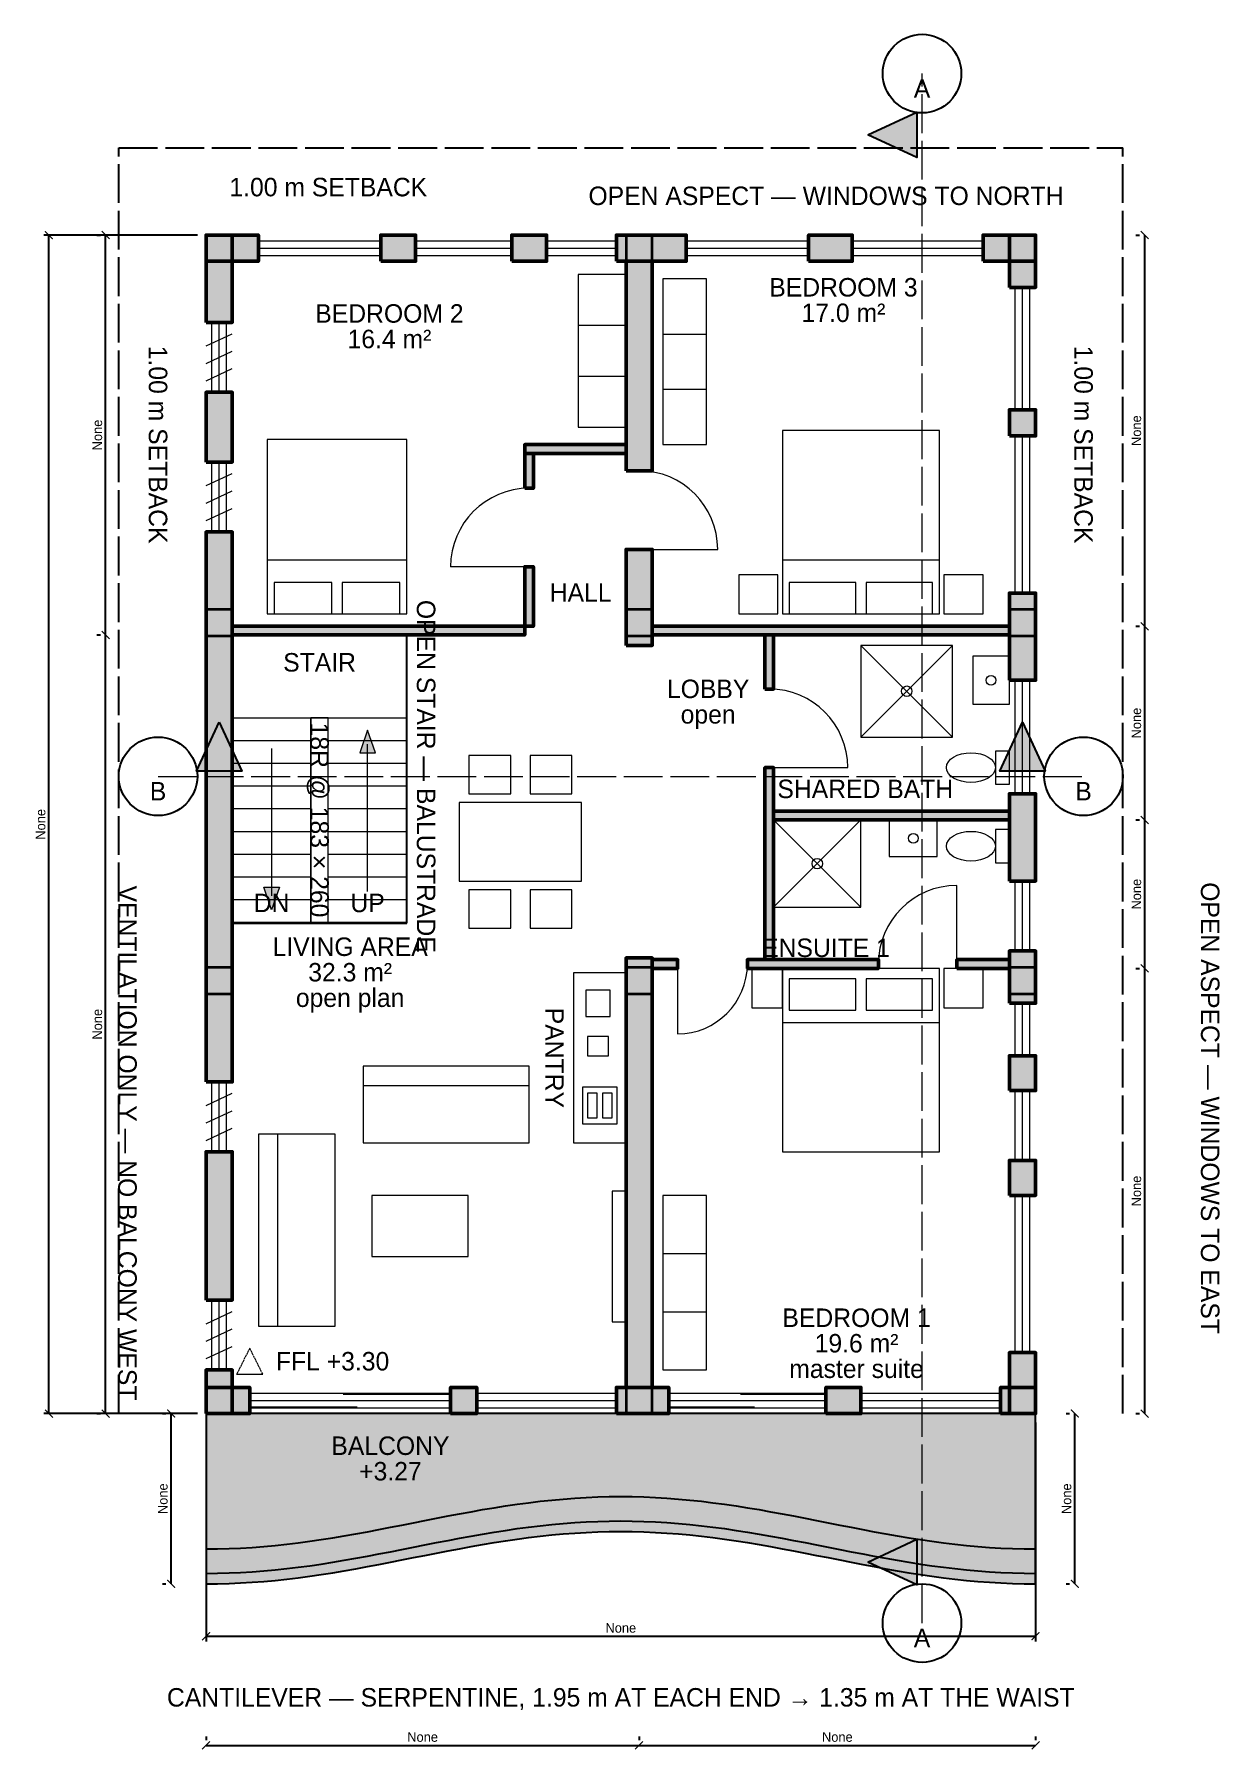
# Model space of a CAD drawing. Header units: millimetres. Extents: x -3851 to 506847, y -6675 to 35120.
# Drawn here: x 70533 to 84109, y -350 to 19300 of the extents above; entities that cross this region are included whole.
import ezdxf
from ezdxf.enums import TextEntityAlignment as Align

# ---------------------------------------------------------------- set-up
doc = ezdxf.new("R2010")
doc.units = ezdxf.units.MM
doc.header["$LTSCALE"] = 20
doc.linetypes.add('DASHDOT', pattern=[3.556, 2.54, -0.508, 0, -0.508])
doc.linetypes.add('DASHED', pattern=[1.524, 1.27, -0.254])
for name, color, linetype, lineweight in [('A-ANNO-DIMS-01', 5, 'CONTINUOUS', 13), ('A-ANNO-PATT-01', 8, 'CONTINUOUS', 9), ('A-ANNO-SYMB-01', 5, 'DASHED', 13), ('A-ANNO-TEXT-01', 7, 'CONTINUOUS', 13), ('A-DOOR-01', 3, 'CONTINUOUS', 18), ('A-EQPM-01', 6, 'CONTINUOUS', 13), ('A-FLOR-01', 7, 'CONTINUOUS', 25), ('A-FLOR-STRS-01', 2, 'CONTINUOUS', 18), ('A-FURN-01', 6, 'CONTINUOUS', 13), ('A-GLAZ-01', 4, 'CONTINUOUS', 18), ('A-WALL-01', 7, 'CONTINUOUS', 50), ('A-WALL-PATT-01', 7, 'CONTINUOUS', 9), ('G-ANNO-BNDY-01', 1, 'DASHDOT', 25), ('S-COLS-01', 7, 'CONTINUOUS', 35)]:
    doc.layers.add(name, color=color, linetype=linetype, lineweight=lineweight)
doc.dimstyles.new('ARCH', dxfattribs={"dimtxt": 2.2, "dimasz": 1.8, "dimexe": 1.2, "dimexo": 2, "dimgap": 0.8, "dimtad": 1, "dimlfac": 0.001, "dimblk": 'ARCHTICK', "dimcen": 2.5, "dimazin": 3, "dimtfac": 1, "dimtmove": 0, "dimatfit": 3})

# ---------------------------------------------------------------- blocks, each defined once
blk = doc.blocks.new('_ARCHTICK')
at = {"color": 0, "linetype": 'BYBLOCK', "const_width": 0.15}
blk.add_lwpolyline([(-0.5, -0.5), (0.5, 0.5)], dxfattribs=at)

msp = doc.modelspace()

# ---------------------------------------------------------------- hatches: boundary and pattern name
at = {"layer": 'A-ANNO-PATT-01'}
for points in [[(80080, 18150), (80640, 18410), (80640, 17890)], [(72650, 11420), (72910, 10860), (72390, 10860)], [(81850, 11420), (82110, 10860), (81590, 10860)], [(74350, 11330), (74260, 11070), (74440, 11070)], [(73250, 9270), (73160, 9530), (73340, 9530)], [(72500, 3500), (72500, 1550), (72631.944, 1551.142), (72763.889, 1554.558), (72895.833, 1560.222), (73027.778, 1568.092), (73159.722, 1578.108), (73291.667, 1590.192), (73423.611, 1604.254), (73555.556, 1620.187), (73687.5, 1637.868), (73819.444, 1657.164), (73951.389, 1677.927), (74083.333, 1700), (74215.278, 1723.215), (74347.222, 1747.394), (74479.167, 1772.354), (74611.111, 1797.906), (74743.056, 1823.853), (74875, 1850), (75006.944, 1876.147), (75138.889, 1902.094), (75270.833, 1927.646), (75402.778, 1952.606), (75534.722, 1976.785), (75666.667, 2000), (75798.611, 2022.073), (75930.556, 2042.836), (76062.5, 2062.132), (76194.444, 2079.813), (76326.389, 2095.746), (76458.333, 2109.808), (76590.278, 2121.892), (76722.222, 2131.908), (76854.167, 2139.778), (76986.111, 2145.442), (77118.056, 2148.858), (77250, 2150), (77381.944, 2148.858), (77513.889, 2145.442), (77645.833, 2139.778), (77777.778, 2131.908), (77909.722, 2121.892), (78041.667, 2109.808), (78173.611, 2095.746), (78305.556, 2079.813), (78437.5, 2062.132), (78569.444, 2042.836), (78701.389, 2022.073), (78833.333, 2000), (78965.278, 1976.785), (79097.222, 1952.606), (79229.167, 1927.646), (79361.111, 1902.094), (79493.056, 1876.147), (79625, 1850), (79756.944, 1823.853), (79888.889, 1797.906), (80020.833, 1772.354), (80152.778, 1747.394), (80284.722, 1723.215), (80416.667, 1700), (80548.611, 1677.927), (80680.556, 1657.164), (80812.5, 1637.868), (80944.444, 1620.187), (81076.389, 1604.254), (81208.333, 1590.192), (81340.278, 1578.108), (81472.222, 1568.092), (81604.167, 1560.222), (81736.111, 1554.558), (81868.056, 1551.142), (82000, 1550), (82000, 3500)], [(80080, 1800), (80640, 2060), (80640, 1540)]]:
    msp.add_hatch(color=7, dxfattribs=at).paths.add_polyline_path(points)
at = {"layer": 'A-WALL-PATT-01'}
for points in [[(72500, 16000), (72800, 16000), (72800, 17000), (72500, 17000)], [(72500, 16700), (73100, 16700), (73100, 17000), (72500, 17000)], [(74500, 16700), (74900, 16700), (74900, 17000), (74500, 17000)], [(76000, 16700), (76400, 16700), (76400, 17000), (76000, 17000)], [(77200, 16700), (78000, 16700), (78000, 17000), (77200, 17000)], [(79400, 16700), (79900, 16700), (79900, 17000), (79400, 17000)], [(81400, 16700), (82000, 16700), (82000, 17000), (81400, 17000)], [(81700, 16400), (82000, 16400), (82000, 17000), (81700, 17000)], [(77310, 14300), (77610, 14300), (77610, 16700), (77310, 16700)], [(72500, 14400), (72800, 14400), (72800, 15200), (72500, 15200)], [(81700, 14700), (82000, 14700), (82000, 15000), (81700, 15000)], [(76150, 14500), (77310, 14500), (77310, 14600), (76150, 14600)], [(76150, 14100), (76250, 14100), (76250, 14500), (76150, 14500)], [(72500, 7300), (72800, 7300), (72800, 13600), (72500, 13600)], [(77310, 12300), (77610, 12300), (77610, 13400), (77310, 13400)], [(76150, 12520), (76250, 12520), (76250, 13200), (76150, 13200)], [(81700, 11900), (82000, 11900), (82000, 12900), (81700, 12900)], [(72800, 12420), (76150, 12420), (76150, 12520), (72800, 12520)], [(77610, 12420), (81700, 12420), (81700, 12520), (77610, 12520)], [(78900, 11800), (79000, 11800), (79000, 12420), (78900, 12420)], [(78900, 8700), (79000, 8700), (79000, 10900), (78900, 10900)], [(81700, 9600), (82000, 9600), (82000, 10600), (81700, 10600)], [(79000, 10300), (81700, 10300), (81700, 10400), (79000, 10400)], [(77310, 3800), (77610, 3800), (77610, 8720), (77310, 8720)], [(77610, 8600), (77900, 8600), (77900, 8700), (77610, 8700)], [(78700, 8600), (80200, 8600), (80200, 8700), (78700, 8700)], [(81100, 8600), (81700, 8600), (81700, 8700), (81100, 8700)], [(81700, 8200), (82000, 8200), (82000, 8800), (81700, 8800)], [(81700, 7200), (82000, 7200), (82000, 7600), (81700, 7600)], [(72500, 4800), (72800, 4800), (72800, 6500), (72500, 6500)], [(81700, 6000), (82000, 6000), (82000, 6400), (81700, 6400)], [(81700, 3500), (82000, 3500), (82000, 4200), (81700, 4200)], [(72500, 3500), (72800, 3500), (72800, 4000), (72500, 4000)], [(72500, 3500), (73000, 3500), (73000, 3800), (72500, 3800)], [(75300, 3500), (75600, 3500), (75600, 3800), (75300, 3800)], [(77200, 3500), (77800, 3500), (77800, 3800), (77200, 3800)], [(79600, 3500), (80000, 3500), (80000, 3800), (79600, 3800)], [(81600, 3500), (82000, 3500), (82000, 3800), (81600, 3800)]]:
    msp.add_hatch(color=7, dxfattribs=at).paths.add_polyline_path(points)

# ---------------------------------------------------------------- linework, layer by layer
at = {"layer": 'A-ANNO-SYMB-01', "linetype": 'DASHED', "ltscale": 17.5}
for p, q in [((80700, 1100), (80700, 18850)), ((71950, 10800), (82550, 10800))]:
    msp.add_line(p, q, dxfattribs=at)
at = {"layer": 'A-ANNO-SYMB-01'}
msp.add_lwpolyline([(73000, 4250), (72850, 3950), (73150, 3950)], close=True, dxfattribs=at)
at = {"layer": 'A-DOOR-01'}
for p, q in [((77310, 14300), (77610, 14300)), ((76150, 14100), (76250, 14100)), ((77310, 13400), (77610, 13400)), ((77460, 13400), (78360, 13400)), ((76200, 13200), (75300, 13200)), ((76150, 13200), (76250, 13200)), ((77310, 12300), (77610, 12300)), ((78900, 11800), (79000, 11800)), ((78900, 10900), (79000, 10900)), ((78950, 10900), (79850, 10900)), ((81100, 8650), (81100, 9550)), ((77310, 8720), (77610, 8720)), ((77900, 8600), (77900, 8700)), ((77900, 8650), (77900, 7850)), ((78700, 8600), (78700, 8700)), ((80200, 8600), (80200, 8700)), ((81100, 8600), (81100, 8700))]:
    msp.add_line(p, q, dxfattribs=at)
for centre, radius, start, end in [((77460, 13400), 900, 0, 90), ((76200, 13200), 900, 90, 180), ((78950, 10900), 900, 0, 90), ((81100, 8650), 900, 90, 180), ((77900, 8650), 800, -90, 0)]:
    msp.add_arc(centre, radius, start, end, dxfattribs=at)
at = {"layer": 'A-EQPM-01'}
for p, q in [((80000, 11250), (81050, 12300)), ((81050, 11250), (80000, 12300)), ((79000, 9300), (80000, 10300)), ((80000, 9300), (79000, 10300))]:
    msp.add_line(p, q, dxfattribs=at)
for points in [[(80000, 11250), (81050, 11250), (81050, 12300), (80000, 12300)], [(81280, 11625), (81700, 11625), (81700, 12175), (81280, 12175)], [(81540, 10710), (81700, 10710), (81700, 11090), (81540, 11090)], [(79000, 9300), (80000, 9300), (80000, 10300), (79000, 10300)], [(80325, 9880), (80875, 9880), (80875, 10300), (80325, 10300)], [(81540, 9810), (81700, 9810), (81700, 10190), (81540, 10190)], [(76810, 6820), (77210, 6820), (77210, 7240), (76810, 7240)], [(76870, 6890), (76980, 6890), (76980, 7170), (76870, 7170)], [(77040, 6890), (77150, 6890), (77150, 7170), (77040, 7170)]]:
    msp.add_lwpolyline(points, close=True, dxfattribs=at)
for centre, radius in [((80525, 11775), 60), ((81490, 11900), 55), ((80600, 10090), 55), ((79500, 9800), 60)]:
    msp.add_circle(centre, radius, dxfattribs=at)
for centre in [(81260, 10900), (81260, 10000)]:
    msp.add_ellipse(centre, major_axis=(280, 0), ratio=0.607142857, dxfattribs=at)
at = {"layer": 'A-FLOR-01'}
for p, q in [((74800, 9120), (74800, 12420)), ((72800, 9120), (74800, 9120))]:
    msp.add_line(p, q, dxfattribs=at)
for points in [[(80080, 18150), (80640, 18410), (80640, 17890)], [(72650, 11420), (72910, 10860), (72390, 10860)], [(81850, 11420), (82110, 10860), (81590, 10860)], [(72500, 3500), (72500, 1550), (72631.944, 1551.142), (72763.889, 1554.558), (72895.833, 1560.222), (73027.778, 1568.092), (73159.722, 1578.108), (73291.667, 1590.192), (73423.611, 1604.254), (73555.556, 1620.187), (73687.5, 1637.868), (73819.444, 1657.164), (73951.389, 1677.927), (74083.333, 1700), (74215.278, 1723.215), (74347.222, 1747.394), (74479.167, 1772.354), (74611.111, 1797.906), (74743.056, 1823.853), (74875, 1850), (75006.944, 1876.147), (75138.889, 1902.094), (75270.833, 1927.646), (75402.778, 1952.606), (75534.722, 1976.785), (75666.667, 2000), (75798.611, 2022.073), (75930.556, 2042.836), (76062.5, 2062.132), (76194.444, 2079.813), (76326.389, 2095.746), (76458.333, 2109.808), (76590.278, 2121.892), (76722.222, 2131.908), (76854.167, 2139.778), (76986.111, 2145.442), (77118.056, 2148.858), (77250, 2150), (77381.944, 2148.858), (77513.889, 2145.442), (77645.833, 2139.778), (77777.778, 2131.908), (77909.722, 2121.892), (78041.667, 2109.808), (78173.611, 2095.746), (78305.556, 2079.813), (78437.5, 2062.132), (78569.444, 2042.836), (78701.389, 2022.073), (78833.333, 2000), (78965.278, 1976.785), (79097.222, 1952.606), (79229.167, 1927.646), (79361.111, 1902.094), (79493.056, 1876.147), (79625, 1850), (79756.944, 1823.853), (79888.889, 1797.906), (80020.833, 1772.354), (80152.778, 1747.394), (80284.722, 1723.215), (80416.667, 1700), (80548.611, 1677.927), (80680.556, 1657.164), (80812.5, 1637.868), (80944.444, 1620.187), (81076.389, 1604.254), (81208.333, 1590.192), (81340.278, 1578.108), (81472.222, 1568.092), (81604.167, 1560.222), (81736.111, 1554.558), (81868.056, 1551.142), (82000, 1550), (82000, 3500)], [(80080, 1800), (80640, 2060), (80640, 1540)]]:
    msp.add_lwpolyline(points, close=True, dxfattribs=at)
at = {"layer": 'A-FLOR-01', "linetype": 'DASHED', "ltscale": 17.5}
msp.add_lwpolyline([(72500, 1950), (72631.944, 1951.142), (72763.889, 1954.558), (72895.833, 1960.222), (73027.778, 1968.092), (73159.722, 1978.108), (73291.667, 1990.192), (73423.611, 2004.254), (73555.556, 2020.187), (73687.5, 2037.868), (73819.444, 2057.164), (73951.389, 2077.927), (74083.333, 2100), (74215.278, 2123.215), (74347.222, 2147.394), (74479.167, 2172.354), (74611.111, 2197.906), (74743.056, 2223.853), (74875, 2250), (75006.944, 2276.147), (75138.889, 2302.094), (75270.833, 2327.646), (75402.778, 2352.606), (75534.722, 2376.785), (75666.667, 2400), (75798.611, 2422.073), (75930.556, 2442.836), (76062.5, 2462.132), (76194.444, 2479.813), (76326.389, 2495.746), (76458.333, 2509.808), (76590.278, 2521.892), (76722.222, 2531.908), (76854.167, 2539.778), (76986.111, 2545.442), (77118.056, 2548.858), (77250, 2550), (77381.944, 2548.858), (77513.889, 2545.442), (77645.833, 2539.778), (77777.778, 2531.908), (77909.722, 2521.892), (78041.667, 2509.808), (78173.611, 2495.746), (78305.556, 2479.813), (78437.5, 2462.132), (78569.444, 2442.836), (78701.389, 2422.073), (78833.333, 2400), (78965.278, 2376.785), (79097.222, 2352.606), (79229.167, 2327.646), (79361.111, 2302.094), (79493.056, 2276.147), (79625, 2250), (79756.944, 2223.853), (79888.889, 2197.906), (80020.833, 2172.354), (80152.778, 2147.394), (80284.722, 2123.215), (80416.667, 2100), (80548.611, 2077.927), (80680.556, 2057.164), (80812.5, 2037.868), (80944.444, 2020.187), (81076.389, 2004.254), (81208.333, 1990.192), (81340.278, 1978.108), (81472.222, 1968.092), (81604.167, 1960.222), (81736.111, 1954.558), (81868.056, 1951.142), (82000, 1950)], dxfattribs=at)
at = {"layer": 'A-FLOR-01'}
for points in [[(72500, 1670), (72631.944, 1671.142), (72763.889, 1674.558), (72895.833, 1680.222), (73027.778, 1688.092), (73159.722, 1698.108), (73291.667, 1710.192), (73423.611, 1724.254), (73555.556, 1740.187), (73687.5, 1757.868), (73819.444, 1777.164), (73951.389, 1797.927), (74083.333, 1820), (74215.278, 1843.215), (74347.222, 1867.394), (74479.167, 1892.354), (74611.111, 1917.906), (74743.056, 1943.853), (74875, 1970), (75006.944, 1996.147), (75138.889, 2022.094), (75270.833, 2047.646), (75402.778, 2072.606), (75534.722, 2096.785), (75666.667, 2120), (75798.611, 2142.073), (75930.556, 2162.836), (76062.5, 2182.132), (76194.444, 2199.813), (76326.389, 2215.746), (76458.333, 2229.808), (76590.278, 2241.892), (76722.222, 2251.908), (76854.167, 2259.778), (76986.111, 2265.442), (77118.056, 2268.858), (77250, 2270), (77381.944, 2268.858), (77513.889, 2265.442), (77645.833, 2259.778), (77777.778, 2251.908), (77909.722, 2241.892), (78041.667, 2229.808), (78173.611, 2215.746), (78305.556, 2199.813), (78437.5, 2182.132), (78569.444, 2162.836), (78701.389, 2142.073), (78833.333, 2120), (78965.278, 2096.785), (79097.222, 2072.606), (79229.167, 2047.646), (79361.111, 2022.094), (79493.056, 1996.147), (79625, 1970), (79756.944, 1943.853), (79888.889, 1917.906), (80020.833, 1892.354), (80152.778, 1867.394), (80284.722, 1843.215), (80416.667, 1820), (80548.611, 1797.927), (80680.556, 1777.164), (80812.5, 1757.868), (80944.444, 1740.187), (81076.389, 1724.254), (81208.333, 1710.192), (81340.278, 1698.108), (81472.222, 1688.092), (81604.167, 1680.222), (81736.111, 1674.558), (81868.056, 1671.142), (82000, 1670)], [(72500, 1550), (72631.944, 1551.142), (72763.889, 1554.558), (72895.833, 1560.222), (73027.778, 1568.092), (73159.722, 1578.108), (73291.667, 1590.192), (73423.611, 1604.254), (73555.556, 1620.187), (73687.5, 1637.868), (73819.444, 1657.164), (73951.389, 1677.927), (74083.333, 1700), (74215.278, 1723.215), (74347.222, 1747.394), (74479.167, 1772.354), (74611.111, 1797.906), (74743.056, 1823.853), (74875, 1850), (75006.944, 1876.147), (75138.889, 1902.094), (75270.833, 1927.646), (75402.778, 1952.606), (75534.722, 1976.785), (75666.667, 2000), (75798.611, 2022.073), (75930.556, 2042.836), (76062.5, 2062.132), (76194.444, 2079.813), (76326.389, 2095.746), (76458.333, 2109.808), (76590.278, 2121.892), (76722.222, 2131.908), (76854.167, 2139.778), (76986.111, 2145.442), (77118.056, 2148.858), (77250, 2150), (77381.944, 2148.858), (77513.889, 2145.442), (77645.833, 2139.778), (77777.778, 2131.908), (77909.722, 2121.892), (78041.667, 2109.808), (78173.611, 2095.746), (78305.556, 2079.813), (78437.5, 2062.132), (78569.444, 2042.836), (78701.389, 2022.073), (78833.333, 2000), (78965.278, 1976.785), (79097.222, 1952.606), (79229.167, 1927.646), (79361.111, 1902.094), (79493.056, 1876.147), (79625, 1850), (79756.944, 1823.853), (79888.889, 1797.906), (80020.833, 1772.354), (80152.778, 1747.394), (80284.722, 1723.215), (80416.667, 1700), (80548.611, 1677.927), (80680.556, 1657.164), (80812.5, 1637.868), (80944.444, 1620.187), (81076.389, 1604.254), (81208.333, 1590.192), (81340.278, 1578.108), (81472.222, 1568.092), (81604.167, 1560.222), (81736.111, 1554.558), (81868.056, 1551.142), (82000, 1550)]]:
    msp.add_lwpolyline(points, dxfattribs=at)
for centre in [(80700, 18850), (71950, 10800), (82550, 10800), (80700, 1100)]:
    msp.add_circle(centre, 450, dxfattribs=at)
at = {"layer": 'A-FLOR-STRS-01'}
for p, q in [((72800, 11470), (74800, 11470)), ((72800, 11470), (73700, 11470)), ((73700, 9130), (73700, 11470)), ((73900, 11470), (74800, 11470)), ((73900, 9130), (73900, 11470)), ((72800, 11210), (73700, 11210)), ((73900, 11210), (74800, 11210)), ((73250, 11120), (73250, 9430)), ((74350, 9480), (74350, 11170)), ((72800, 10950), (73700, 10950)), ((73900, 10950), (74800, 10950)), ((72800, 10690), (73700, 10690)), ((73900, 10690), (74800, 10690)), ((72800, 10430), (73700, 10430)), ((73900, 10430), (74800, 10430)), ((72800, 10170), (73700, 10170)), ((73900, 10170), (74800, 10170)), ((72800, 9910), (73700, 9910)), ((73900, 9910), (74800, 9910)), ((72800, 9650), (73700, 9650)), ((73900, 9650), (74800, 9650)), ((72800, 9390), (73700, 9390)), ((73900, 9390), (74800, 9390)), ((72800, 9130), (73700, 9130)), ((73900, 9130), (74800, 9130))]:
    msp.add_line(p, q, dxfattribs=at)
for points in [[(73700, 9130), (73900, 9130), (73900, 11470), (73700, 11470)], [(74350, 11330), (74260, 11070), (74440, 11070)], [(73250, 9270), (73160, 9530), (73340, 9530)]]:
    msp.add_lwpolyline(points, close=True, dxfattribs=at)
at = {"layer": 'A-FURN-01'}
for p, q in [((76760, 15966.667), (77310, 15966.667)), ((77730, 15866.667), (78230, 15866.667)), ((76760, 15383.333), (77310, 15383.333)), ((77730, 15233.333), (78230, 15233.333)), ((73200, 13280), (74800, 13280)), ((79100, 13280), (80900, 13280)), ((79100, 7980), (80900, 7980)), ((77730, 5333.333), (78230, 5333.333)), ((77730, 4666.667), (78230, 4666.667)), ((72500, 1550), (72500, 3500)), ((82000, 1550), (82000, 3500))]:
    msp.add_line(p, q, dxfattribs=at)
for points in [[(76760, 14800), (77310, 14800), (77310, 16550), (76760, 16550)], [(77730, 14600), (78230, 14600), (78230, 16500), (77730, 16500)], [(79100, 12660), (80900, 12660), (80900, 14760), (79100, 14760)], [(73200, 12660), (74800, 12660), (74800, 14660), (73200, 14660)], [(73280, 12660), (73940, 12660), (73940, 13020), (73280, 13020)], [(74060, 12660), (74720, 12660), (74720, 13020), (74060, 13020)], [(78600, 12660), (79050, 12660), (79050, 13110), (78600, 13110)], [(79180, 12660), (79940, 12660), (79940, 13020), (79180, 13020)], [(80060, 12660), (80820, 12660), (80820, 13020), (80060, 13020)], [(80950, 12660), (81400, 12660), (81400, 13110), (80950, 13110)], [(75510, 10600), (75990, 10600), (75990, 11040), (75510, 11040)], [(76210, 10600), (76690, 10600), (76690, 11040), (76210, 11040)], [(75400, 9600), (76800, 9600), (76800, 10500), (75400, 10500)], [(75510, 9060), (75990, 9060), (75990, 9500), (75510, 9500)], [(76210, 9060), (76690, 9060), (76690, 9500), (76210, 9500)], [(76710, 6600), (77310, 6600), (77310, 8550), (76710, 8550)], [(78750, 8150), (79100, 8150), (79100, 8600), (78750, 8600)], [(79100, 6500), (80900, 6500), (80900, 8600), (79100, 8600)], [(79180, 8120), (79940, 8120), (79940, 8480), (79180, 8480)], [(80060, 8120), (80820, 8120), (80820, 8480), (80060, 8480)], [(80950, 8150), (81400, 8150), (81400, 8600), (80950, 8600)], [(76850, 8050), (77130, 8050), (77130, 8350), (76850, 8350)], [(76870, 7600), (77110, 7600), (77110, 7820), (76870, 7820)], [(74300, 6600), (76200, 6600), (76200, 7480), (74300, 7480)], [(74300, 7260), (76200, 7260), (76200, 7480), (74300, 7480)], [(73100, 4500), (73980, 4500), (73980, 6700), (73100, 6700)], [(73100, 4500), (73320, 4500), (73320, 6700), (73100, 6700)], [(74400, 5300), (75500, 5300), (75500, 6000), (74400, 6000)], [(77150, 4550), (77310, 4550), (77310, 6050), (77150, 6050)], [(77730, 4000), (78230, 4000), (78230, 6000), (77730, 6000)]]:
    msp.add_lwpolyline(points, close=True, dxfattribs=at)
at = {"layer": 'A-GLAZ-01'}
for p, q in [((73100, 16700), (73100, 17000)), ((73100, 16934), (74500, 16934)), ((74500, 16700), (74500, 17000)), ((74900, 16700), (74900, 17000)), ((74900, 16934), (76000, 16934)), ((76000, 16700), (76000, 17000)), ((76400, 16700), (76400, 17000)), ((76400, 16934), (77200, 16934)), ((77200, 16700), (77200, 17000)), ((78000, 16700), (78000, 17000)), ((78000, 16934), (79400, 16934)), ((79400, 16700), (79400, 17000)), ((79900, 16700), (79900, 17000)), ((79900, 16934), (81400, 16934)), ((81400, 16700), (81400, 17000)), ((73100, 16850), (74500, 16850)), ((73100, 16766), (74500, 16766)), ((74900, 16850), (76000, 16850)), ((74900, 16766), (76000, 16766)), ((76400, 16850), (77200, 16850)), ((76400, 16766), (77200, 16766)), ((78000, 16850), (79400, 16850)), ((78000, 16766), (79400, 16766)), ((79900, 16850), (81400, 16850)), ((79900, 16766), (81400, 16766)), ((81700, 16400), (82000, 16400)), ((81766, 15000), (81766, 16400)), ((81850, 15000), (81850, 16400)), ((81934, 15000), (81934, 16400)), ((72500, 16000), (72800, 16000)), ((72566, 15200), (72566, 16000)), ((72650, 15200), (72650, 16000)), ((72734, 15200), (72734, 16000)), ((72500, 15730), (72800, 15870)), ((72500, 15530), (72800, 15670)), ((72500, 15330), (72800, 15470)), ((72500, 15200), (72800, 15200)), ((81700, 15000), (82000, 15000)), ((81700, 14700), (82000, 14700)), ((81766, 12900), (81766, 14700)), ((81850, 12900), (81850, 14700)), ((81934, 12900), (81934, 14700)), ((72500, 14400), (72800, 14400)), ((72566, 13600), (72566, 14400)), ((72650, 13600), (72650, 14400)), ((72734, 13600), (72734, 14400)), ((72500, 14130), (72800, 14270)), ((72500, 13930), (72800, 14070)), ((72500, 13730), (72800, 13870)), ((72500, 13600), (72800, 13600)), ((81700, 12900), (82000, 12900)), ((81700, 11900), (82000, 11900)), ((81766, 10600), (81766, 11900)), ((81850, 10600), (81850, 11900)), ((81934, 10600), (81934, 11900)), ((81700, 10600), (82000, 10600)), ((81700, 9600), (82000, 9600)), ((81766, 8800), (81766, 9600)), ((81850, 8800), (81850, 9600)), ((81934, 8800), (81934, 9600)), ((81700, 8800), (82000, 8800)), ((81700, 8200), (82000, 8200)), ((81766, 7600), (81766, 8200)), ((81850, 7600), (81850, 8200)), ((81934, 7600), (81934, 8200)), ((81700, 7600), (82000, 7600)), ((72500, 7300), (72800, 7300)), ((72566, 6500), (72566, 7300)), ((72650, 6500), (72650, 7300)), ((72734, 6500), (72734, 7300)), ((72500, 7030), (72800, 7170)), ((81700, 7200), (82000, 7200)), ((81766, 6400), (81766, 7200)), ((81850, 6400), (81850, 7200)), ((81934, 6400), (81934, 7200)), ((72500, 6830), (72800, 6970)), ((72500, 6630), (72800, 6770)), ((72500, 6500), (72800, 6500)), ((81700, 6400), (82000, 6400)), ((81700, 6000), (82000, 6000)), ((81766, 4200), (81766, 6000)), ((81850, 4200), (81850, 6000)), ((81934, 4200), (81934, 6000)), ((72500, 4800), (72800, 4800)), ((72566, 4000), (72566, 4800)), ((72650, 4000), (72650, 4800)), ((72734, 4000), (72734, 4800)), ((72500, 4530), (72800, 4670)), ((72500, 4330), (72800, 4470)), ((72500, 4130), (72800, 4270)), ((81700, 4200), (82000, 4200)), ((72500, 4000), (72800, 4000)), ((73000, 3500), (73000, 3800)), ((73000, 3734), (75300, 3734)), ((75300, 3500), (75300, 3800)), ((75600, 3500), (75600, 3800)), ((75600, 3734), (77200, 3734)), ((77200, 3500), (77200, 3800)), ((77800, 3500), (77800, 3800)), ((77800, 3734), (79600, 3734)), ((79600, 3500), (79600, 3800)), ((80000, 3500), (80000, 3800)), ((80000, 3734), (81600, 3734)), ((81600, 3500), (81600, 3800)), ((73000, 3650), (75300, 3650)), ((73000, 3578), (74230, 3578)), ((73000, 3566), (75300, 3566)), ((74070, 3722), (75300, 3722)), ((75600, 3650), (77200, 3650)), ((75600, 3566), (77200, 3566)), ((77800, 3650), (79600, 3650)), ((77800, 3578), (78780, 3578)), ((77800, 3566), (79600, 3566)), ((78620, 3722), (79600, 3722)), ((80000, 3650), (81600, 3650)), ((80000, 3566), (81600, 3566))]:
    msp.add_line(p, q, dxfattribs=at)
at = {"layer": 'A-WALL-01'}
for points in [[(72500, 16000), (72800, 16000), (72800, 17000), (72500, 17000)], [(72500, 16700), (73100, 16700), (73100, 17000), (72500, 17000)], [(74500, 16700), (74900, 16700), (74900, 17000), (74500, 17000)], [(76000, 16700), (76400, 16700), (76400, 17000), (76000, 17000)], [(77200, 16700), (78000, 16700), (78000, 17000), (77200, 17000)], [(79400, 16700), (79900, 16700), (79900, 17000), (79400, 17000)], [(81400, 16700), (82000, 16700), (82000, 17000), (81400, 17000)], [(81700, 16400), (82000, 16400), (82000, 17000), (81700, 17000)], [(77310, 14300), (77610, 14300), (77610, 16700), (77310, 16700)], [(72500, 14400), (72800, 14400), (72800, 15200), (72500, 15200)], [(81700, 14700), (82000, 14700), (82000, 15000), (81700, 15000)], [(76150, 14500), (77310, 14500), (77310, 14600), (76150, 14600)], [(76150, 14100), (76250, 14100), (76250, 14500), (76150, 14500)], [(72500, 7300), (72800, 7300), (72800, 13600), (72500, 13600)], [(77310, 12300), (77610, 12300), (77610, 13400), (77310, 13400)], [(76150, 12520), (76250, 12520), (76250, 13200), (76150, 13200)], [(81700, 11900), (82000, 11900), (82000, 12900), (81700, 12900)], [(72800, 12420), (76150, 12420), (76150, 12520), (72800, 12520)], [(77610, 12420), (81700, 12420), (81700, 12520), (77610, 12520)], [(78900, 11800), (79000, 11800), (79000, 12420), (78900, 12420)], [(78900, 8700), (79000, 8700), (79000, 10900), (78900, 10900)], [(81700, 9600), (82000, 9600), (82000, 10600), (81700, 10600)], [(79000, 10300), (81700, 10300), (81700, 10400), (79000, 10400)], [(77310, 3800), (77610, 3800), (77610, 8720), (77310, 8720)], [(77610, 8600), (77900, 8600), (77900, 8700), (77610, 8700)], [(78700, 8600), (80200, 8600), (80200, 8700), (78700, 8700)], [(81100, 8600), (81700, 8600), (81700, 8700), (81100, 8700)], [(81700, 8200), (82000, 8200), (82000, 8800), (81700, 8800)], [(81700, 7200), (82000, 7200), (82000, 7600), (81700, 7600)], [(72500, 4800), (72800, 4800), (72800, 6500), (72500, 6500)], [(81700, 6000), (82000, 6000), (82000, 6400), (81700, 6400)], [(81700, 3500), (82000, 3500), (82000, 4200), (81700, 4200)], [(72500, 3500), (72800, 3500), (72800, 4000), (72500, 4000)], [(72500, 3500), (73000, 3500), (73000, 3800), (72500, 3800)], [(75300, 3500), (75600, 3500), (75600, 3800), (75300, 3800)], [(77200, 3500), (77800, 3500), (77800, 3800), (77200, 3800)], [(79600, 3500), (80000, 3500), (80000, 3800), (79600, 3800)], [(81600, 3500), (82000, 3500), (82000, 3800), (81600, 3800)]]:
    msp.add_lwpolyline(points, close=True, dxfattribs=at)
at = {"layer": 'G-ANNO-BNDY-01', "linetype": 'DASHED', "ltscale": 17.5}
for p, q in [((71500, 3500), (71500, 18000)), ((71500, 18000), (83000, 18000)), ((83000, 3500), (83000, 18000))]:
    msp.add_line(p, q, dxfattribs=at)
at = {"layer": 'S-COLS-01'}
for points in [[(72500, 16700), (72800, 16700), (72800, 17000), (72500, 17000)], [(77310, 16700), (77610, 16700), (77610, 17000), (77310, 17000)], [(81700, 16700), (82000, 16700), (82000, 17000), (81700, 17000)], [(72500, 12410), (72800, 12410), (72800, 12710), (72500, 12710)], [(77310, 12410), (77610, 12410), (77610, 12710), (77310, 12710)], [(81700, 12410), (82000, 12410), (82000, 12710), (81700, 12710)], [(72500, 8310), (72800, 8310), (72800, 8610), (72500, 8610)], [(77310, 8310), (77610, 8310), (77610, 8610), (77310, 8610)], [(81700, 8310), (82000, 8310), (82000, 8610), (81700, 8610)], [(72500, 3500), (72800, 3500), (72800, 3800), (72500, 3800)], [(77310, 3500), (77610, 3500), (77610, 3800), (77310, 3800)], [(81700, 3500), (82000, 3500), (82000, 3800), (81700, 3800)]]:
    msp.add_lwpolyline(points, close=True, dxfattribs=at)

# ---------------------------------------------------------------- texts
at = {"layer": 'A-ANNO-TEXT-01'}
for s, height, p in [('A', 211.667, (80700, 18680)), ('1.00 m SETBACK', 211.66667, (73900, 17550)), ('OPEN ASPECT — WINDOWS TO NORTH', 211.66667, (79600, 17450)), ('BEDROOM 3', 211.6667, (79800, 16402.235)), ('BEDROOM 2', 211.6667, (74600, 16102.235)), ('17.0 m²', 211.6667, (79800, 16110.135)), ('16.4 m²', 211.6667, (74600, 15810.135)), ('HALL', 211.6667, (76790, 12906.185)), ('STAIR', 211.6667, (73800, 12106.185)), ('LOBBY', 211.6667, (78250, 11802.235)), ('open', 211.6667, (78250, 11510.135)), ('B', 211.667, (71950, 10630)), ('SHARED BATH', 211.66667, (80050, 10656.185)), ('B', 211.667, (82550, 10630)), ('LIVING AREA', 211.66667, (74150, 8848.285)), ('ENSUITE 1', 211.6667, (79600, 8836.185)), ('32.3 m²', 211.6667, (74150, 8556.185)), ('open plan', 211.6667, (74150, 8264.085)), ('BEDROOM 1', 211.6667, (79950, 4598.285)), ('19.6 m²', 211.6667, (79950, 4306.185)), ('master suite', 211.66667, (79950, 4014.085)), ('BALCONY', 211.6667, (74611.111, 3132.235)), ('+3.27', 211.6667, (74611.111, 2840.135)), ('A', 211.667, (80700, 930)), ('CANTILEVER — SERPENTINE, 1.95 m AT EACH END → 1.35 m AT THE WAIST', 211.66667, (77250, 250))]:
    msp.add_text(s, height=height, dxfattribs=at).set_placement(p, align=Align.MIDDLE_CENTER)
for s, height, p in [('1.00 m SETBACK', 211.66667, (71950, 14600)), ('1.00 m SETBACK', 211.66667, (82550, 14600)), ('OPEN STAIR — BALUSTRADE', 211.66667, (75020, 10800)), ('VENTILATION ONLY — NO BALCONY WEST', 211.66667, (71600, 6600)), ('OPEN ASPECT — WINDOWS TO EAST', 211.66667, (84000, 7000)), ('PANTRY', 211.6667, (76490, 7575))]:
    msp.add_text(s, height=height, rotation=-90, dxfattribs=at).set_placement(p, align=Align.MIDDLE_CENTER)
msp.add_text('FFL +3.30', height=211.6667, dxfattribs=at).set_placement((73300, 4100), align=Align.MIDDLE_LEFT)
at = {"layer": 'A-FLOR-STRS-01'}
msp.add_text('18R @ 183 × 260', height=211.66667, rotation=-90, dxfattribs=at).set_placement((73800, 10300), align=Align.MIDDLE_CENTER)
for s, p in [('DN', (73250, 9350)), ('UP', (74350, 9350))]:
    msp.add_text(s, height=211.6667, dxfattribs=at).set_placement(p, align=Align.MIDDLE_CENTER)

# ---------------------------------------------------------------- dimensions: what is measured, and where the dimension line sits
at = {"layer": 'A-ANNO-DIMS-01'}
for base, p1, p2 in [((70700, 3500), (72500, 3500), (72500, 17000)), ((71350, 12420), (71350, 12420), (71350, 17000)), ((83250, 12520), (83250, 12520), (83250, 17000)), ((71350, 3500), (71350, 3500), (71350, 12420)), ((83250, 10300), (83250, 10300), (83250, 12520)), ((83250, 8600), (83250, 8600), (83250, 10300)), ((83250, 3500), (83250, 3500), (83250, 8600)), ((72100, 1550), (72100, 1550), (72100, 3500)), ((82450, 1550), (82450, 1550), (82450, 3500))]:
    msp.add_linear_dim(base=base, p1=p1, p2=p2, angle=90, text='None', dimstyle='ARCH', override={"dimscale": 50}, dxfattribs=at).render()
for base, p1, p2 in [((72500, 950), (72500, 3500), (82000, 3500)), ((72500, -300), (72500, -300), (77460, -300)), ((77460, -300), (77460, -300), (82000, -300))]:
    msp.add_linear_dim(base=base, p1=p1, p2=p2, text='None', dimstyle='ARCH', override={"dimscale": 50}, dxfattribs=at).render()

doc.saveas('drawing.dxf')
